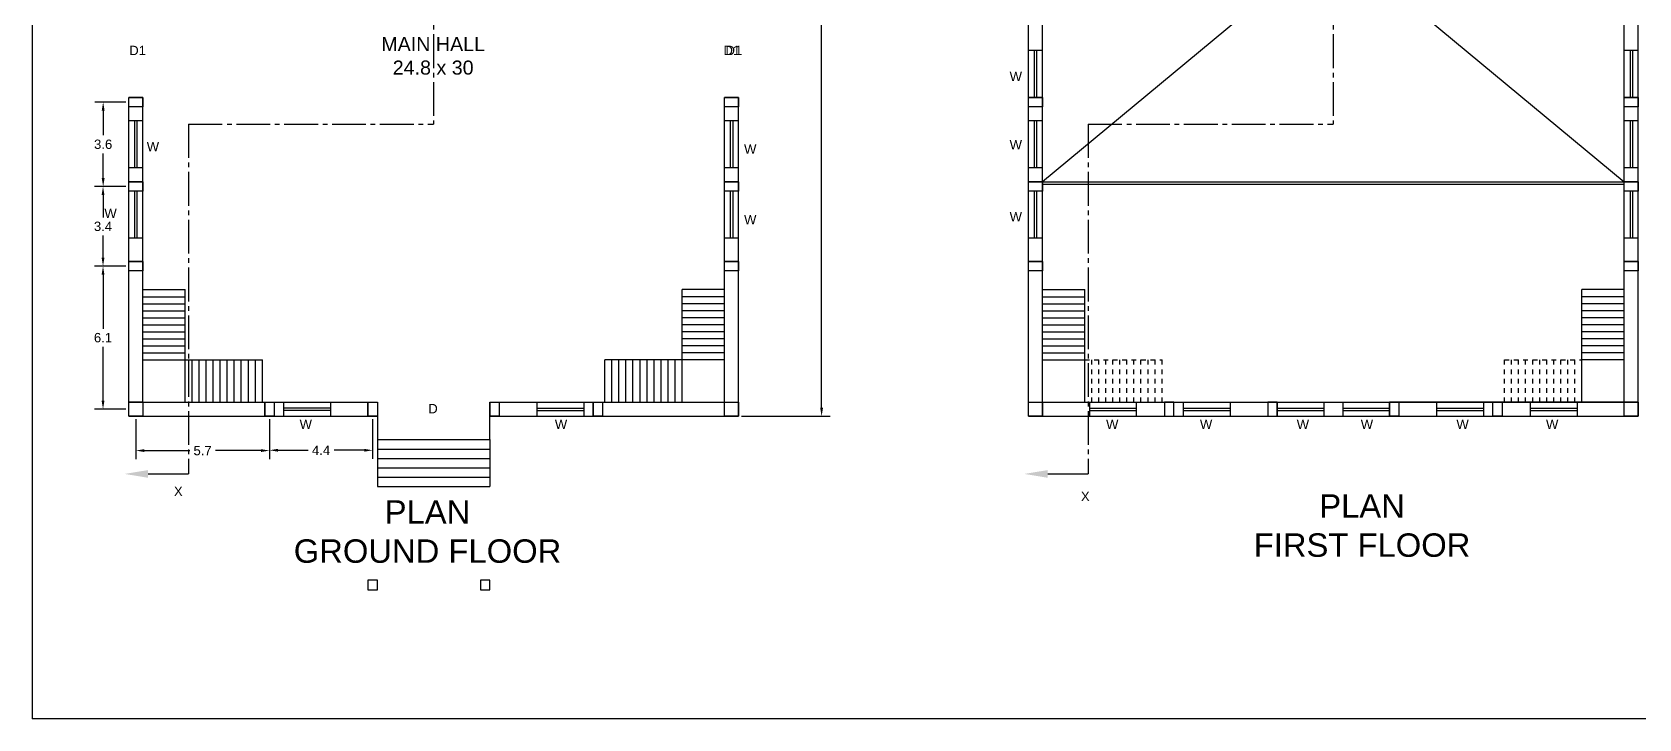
# Model space of a CAD drawing. Header units: centimetres. Extents: x 2.5 to 80.4, y 10.1 to 63.
# Drawn here: x 2.51 to 36.76, y 10.1 to 24.75 of the extents above; entities that cross this region are included whole.
import ezdxf
from ezdxf import colors
from ezdxf.entities.mleader import LeaderData, LeaderLine
from ezdxf.math import Vec2, Vec3

# ---------------------------------------------------------------- set-up
doc = ezdxf.new("R2010")
doc.units = ezdxf.units.CM
doc.linetypes.add('ACAD_ISO02W100', pattern=[15, 12, -3])
doc.linetypes.add('ACAD_ISO04W100', pattern=[30, 24, -3, 0, -3])
doc.styles.add('Annotative', font='arial.ttf')
doc.styles.get("Standard").update_dxf_attribs({"font": 'arial.ttf', "height": 0.2})
doc.dimstyles.get("Standard").update_dxf_attribs({"dimtxt": 0.18, "dimasz": 0.18, "dimexe": 0.18, "dimexo": 0.0625, "dimgap": 0.09, "dimtad": 0, "dimtih": 1, "dimtoh": 1, "dimdec": 4, "dimzin": 0, "dimdsep": 46, "dimtxsty": 'Standard', "dimcen": 0.09, "dimadec": 0, "dimazin": 0, "dimtfac": 1, "dimtdec": 4, "dimtofl": 0, "dimtmove": 0, "dimatfit": 3, "dimfxl": 1, "dimtolj": 1, "dimtzin": 0, "dimarcsym": 0})

# ---------------------------------------------------------------- blocks, each defined once
blk = doc.blocks.new('*D17')
at = {"color": 0, "lineweight": -2, "transparency": 16777216}
for p, q in [((17.628, 44.252), (19.517, 44.252)), ((19.337, 44.072), (19.337, 30.594)), ((19.337, 16.732), (19.337, 30.21)), ((17.628, 16.552), (19.517, 16.552))]:
    blk.add_line(p, q, dxfattribs=at)
at = {"color": 0, "transparency": 16777216}
for points in [[(19.307, 44.072), (19.367, 44.072), (19.337, 44.252)], [(19.307, 16.732), (19.367, 16.732), (19.337, 16.552)]]:
    blk.add_solid(points, dxfattribs=at)
at = {"color": 0, "transparency": 16777216, "insert": (19.337, 30.402), "char_height": 0.2, "attachment_point": 5}
blk.add_mtext('\\A1;54.4', dxfattribs=at)
blk = doc.blocks.new('*D23')
at = {"color": 0, "lineweight": -2, "transparency": 16777216}
for p, q in [((4.503, 19.752), (3.838, 19.752)), ((4.018, 19.572), (4.018, 18.419)), ((4.018, 16.882), (4.018, 18.035)), ((4.503, 16.702), (3.838, 16.702))]:
    blk.add_line(p, q, dxfattribs=at)
at = {"color": 0, "transparency": 16777216}
for points in [[(3.988, 19.572), (4.048, 19.572), (4.018, 19.752)], [(3.988, 16.882), (4.048, 16.882), (4.018, 16.702)]]:
    blk.add_solid(points, dxfattribs=at)
at = {"color": 0, "transparency": 16777216, "insert": (4.018, 18.227), "char_height": 0.2, "attachment_point": 5}
blk.add_mtext('\\A1;6.1', dxfattribs=at)
blk = doc.blocks.new('*D24')
at = {"color": 0, "lineweight": -2, "transparency": 16777216}
for p, q in [((4.503, 21.452), (3.838, 21.452)), ((4.018, 21.272), (4.018, 20.794)), ((4.018, 19.932), (4.018, 20.41)), ((4.503, 19.752), (3.838, 19.752))]:
    blk.add_line(p, q, dxfattribs=at)
at = {"color": 0, "transparency": 16777216}
for points in [[(3.988, 21.272), (4.048, 21.272), (4.018, 21.452)], [(3.988, 19.932), (4.048, 19.932), (4.018, 19.752)]]:
    blk.add_solid(points, dxfattribs=at)
at = {"color": 0, "transparency": 16777216, "insert": (4.018, 20.602), "char_height": 0.2, "attachment_point": 5}
blk.add_mtext('\\A1;3.4', dxfattribs=at)
blk = doc.blocks.new('*D25')
at = {"color": 0, "lineweight": -2, "transparency": 16777216}
for p, q in [((4.503, 23.252), (3.841, 23.252)), ((4.021, 23.072), (4.021, 22.544)), ((4.021, 21.632), (4.021, 22.16)), ((4.503, 21.452), (3.841, 21.452))]:
    blk.add_line(p, q, dxfattribs=at)
at = {"color": 0, "transparency": 16777216}
for points in [[(3.991, 23.072), (4.051, 23.072), (4.021, 23.252)], [(3.991, 21.632), (4.051, 21.632), (4.021, 21.452)]]:
    blk.add_solid(points, dxfattribs=at)
at = {"color": 0, "transparency": 16777216, "insert": (4.021, 22.352), "char_height": 0.2, "attachment_point": 5}
blk.add_mtext('\\A1;3.6', dxfattribs=at)
blk = doc.blocks.new('*D29')
at = {"color": 0, "lineweight": -2, "transparency": 16777216}
for p, q in [((4.716, 16.49), (4.716, 15.639)), ((7.566, 16.49), (7.566, 15.639)), ((4.896, 15.819), (5.869, 15.819)), ((7.386, 15.819), (6.413, 15.819))]:
    blk.add_line(p, q, dxfattribs=at)
at = {"color": 0, "transparency": 16777216}
for points in [[(4.896, 15.849), (4.896, 15.789), (4.716, 15.819)], [(7.386, 15.849), (7.386, 15.789), (7.566, 15.819)]]:
    blk.add_solid(points, dxfattribs=at)
at = {"color": 0, "transparency": 16777216, "insert": (6.141, 15.819), "char_height": 0.2, "attachment_point": 5}
blk.add_mtext('\\A1;5.7', dxfattribs=at)
blk = doc.blocks.new('*D30')
at = {"color": 0, "lineweight": -2, "transparency": 16777216}
for p, q in [((7.566, 16.49), (7.566, 15.646)), ((9.766, 16.49), (9.766, 15.646)), ((7.746, 15.826), (8.39, 15.826)), ((9.586, 15.826), (8.942, 15.826))]:
    blk.add_line(p, q, dxfattribs=at)
at = {"color": 0, "transparency": 16777216}
for points in [[(7.746, 15.856), (7.746, 15.796), (7.566, 15.826)], [(9.586, 15.856), (9.586, 15.796), (9.766, 15.826)]]:
    blk.add_solid(points, dxfattribs=at)
at = {"color": 0, "transparency": 16777216, "insert": (8.666, 15.826), "char_height": 0.2, "attachment_point": 5}
blk.add_mtext('\\A1;4.4', dxfattribs=at)

msp = doc.modelspace()

# ---------------------------------------------------------------- linework, layer by layer
for p, q in [((2.50677, 62.99588), (2.50677, 10.09588)), ((24.04536, 31.8521), (36.44536, 21.5521)), ((36.44536, 31.8521), (24.04536, 21.5521)), ((23.74536, 16.5521), (23.74536, 25.3521)), ((24.04536, 16.5521), (24.04536, 25.3521)), ((36.44536, 16.5521), (36.44536, 25.3521)), ((36.74536, 16.5521), (36.74536, 25.3521)), ((24.04536, 24.3521), (23.74536, 24.3521)), ((23.87036, 24.3521), (23.87036, 23.3521)), ((23.92036, 24.3521), (23.92036, 23.3521)), ((36.74536, 24.3521), (36.44536, 24.3521)), ((36.57036, 24.3521), (36.57036, 23.3521)), ((36.62036, 24.3521), (36.62036, 23.3521)), ((4.56596, 16.5521), (4.56596, 23.3521)), ((4.86596, 23.3521), (4.56596, 23.3521)), ((4.86596, 16.8521), (4.86596, 23.3521)), ((17.26596, 16.5521), (17.26596, 23.3521)), ((17.56596, 23.3521), (17.26596, 23.3521)), ((17.56596, 16.5521), (17.56596, 23.3521)), ((24.04536, 23.3521), (23.74536, 23.3521)), ((36.74536, 23.3521), (36.44536, 23.3521)), ((4.86596, 23.1521), (4.56596, 23.1521)), ((17.56596, 23.1521), (17.26596, 23.1521)), ((24.04536, 23.1521), (23.74536, 23.1521)), ((36.74536, 23.1521), (36.44536, 23.1521)), ((4.86596, 22.8521), (4.56596, 22.8521)), ((4.69096, 22.8521), (4.69096, 21.8521)), ((4.74096, 22.8521), (4.74096, 21.8521)), ((17.56596, 22.8521), (17.26596, 22.8521)), ((17.39096, 22.8521), (17.39096, 21.8521)), ((17.44096, 22.8521), (17.44096, 21.8521)), ((24.04536, 22.8521), (23.74536, 22.8521)), ((23.87036, 22.8521), (23.87036, 21.8521)), ((23.92036, 22.8521), (23.92036, 21.8521)), ((36.74536, 22.8521), (36.44536, 22.8521)), ((36.57036, 22.8521), (36.57036, 21.8521)), ((36.62036, 22.8521), (36.62036, 21.8521)), ((4.86596, 21.8521), (4.56596, 21.8521)), ((17.56596, 21.8521), (17.26596, 21.8521)), ((24.04536, 21.8521), (23.74536, 21.8521)), ((36.74536, 21.8521), (36.44536, 21.8521)), ((4.86596, 21.5521), (4.56596, 21.5521)), ((4.86596, 21.3521), (4.56596, 21.3521)), ((4.69096, 21.3521), (4.69096, 20.3521)), ((4.74096, 21.3521), (4.74096, 20.3521)), ((17.56596, 21.5521), (17.26596, 21.5521)), ((17.56596, 21.3521), (17.26596, 21.3521)), ((17.39096, 21.3521), (17.39096, 20.3521)), ((17.44096, 21.3521), (17.44096, 20.3521)), ((24.04536, 21.5521), (23.74536, 21.5521)), ((24.04536, 21.3521), (23.74536, 21.3521)), ((23.87036, 21.3521), (23.87036, 20.3521)), ((23.92036, 21.3521), (23.92036, 20.3521)), ((24.04536, 21.5521), (36.44536, 21.5521)), ((24.04536, 21.5021), (36.44536, 21.5021)), ((36.74536, 21.5521), (36.44536, 21.5521)), ((36.74536, 21.3521), (36.44536, 21.3521)), ((36.57036, 21.3521), (36.57036, 20.3521)), ((36.62036, 21.3521), (36.62036, 20.3521)), ((4.86596, 20.3521), (4.56596, 20.3521)), ((17.56596, 20.3521), (17.26596, 20.3521)), ((24.04536, 20.3521), (23.74536, 20.3521)), ((36.74536, 20.3521), (36.44536, 20.3521)), ((4.86596, 19.8521), (4.56596, 19.8521)), ((4.86596, 19.6521), (4.56596, 19.6521)), ((17.56596, 19.8521), (17.26596, 19.8521)), ((17.56596, 19.6521), (17.26596, 19.6521)), ((24.04536, 19.8521), (23.74536, 19.8521)), ((24.04536, 19.6521), (23.74536, 19.6521)), ((36.74536, 19.8521), (36.44536, 19.8521)), ((36.74536, 19.6521), (36.44536, 19.6521)), ((4.86596, 19.2521), (5.76596, 19.2521)), ((5.76596, 16.8521), (5.76596, 19.2521)), ((16.36596, 16.8521), (16.36596, 19.2521)), ((17.26596, 19.2521), (16.36596, 19.2521)), ((24.04536, 19.2521), (24.94536, 19.2521)), ((24.94536, 16.8521), (24.94536, 19.2521)), ((35.54536, 16.8521), (35.54536, 19.2521)), ((36.44536, 19.2521), (35.54536, 19.2521)), ((4.86596, 19.1021), (5.76596, 19.1021)), ((4.86596, 18.9521), (5.76596, 18.9521)), ((17.26596, 19.1021), (16.36596, 19.1021)), ((17.26596, 18.9521), (16.36596, 18.9521)), ((24.04536, 19.1021), (24.94536, 19.1021)), ((24.04536, 18.9521), (24.94536, 18.9521)), ((36.44536, 19.1021), (35.54536, 19.1021)), ((36.44536, 18.9521), (35.54536, 18.9521)), ((4.86596, 18.8021), (5.76596, 18.8021)), ((4.86596, 18.6521), (5.76596, 18.6521)), ((4.86596, 18.5021), (5.76596, 18.5021)), ((17.26596, 18.8021), (16.36596, 18.8021)), ((17.26596, 18.6521), (16.36596, 18.6521)), ((17.26596, 18.5021), (16.36596, 18.5021)), ((24.04536, 18.8021), (24.94536, 18.8021)), ((24.04536, 18.6521), (24.94536, 18.6521)), ((24.04536, 18.5021), (24.94536, 18.5021)), ((36.44536, 18.8021), (35.54536, 18.8021)), ((36.44536, 18.6521), (35.54536, 18.6521)), ((36.44536, 18.5021), (35.54536, 18.5021)), ((4.86596, 18.3521), (5.76596, 18.3521)), ((4.86596, 18.2021), (5.76596, 18.2021)), ((17.26596, 18.3521), (16.36596, 18.3521)), ((17.26596, 18.2021), (16.36596, 18.2021)), ((24.04536, 18.3521), (24.94536, 18.3521)), ((24.04536, 18.2021), (24.94536, 18.2021)), ((36.44536, 18.3521), (35.54536, 18.3521)), ((36.44536, 18.2021), (35.54536, 18.2021)), ((4.86596, 18.0521), (5.76596, 18.0521)), ((4.86596, 17.9021), (5.76596, 17.9021)), ((17.26596, 18.0521), (16.36596, 18.0521)), ((17.26596, 17.9021), (16.36596, 17.9021)), ((24.04536, 18.0521), (24.94536, 18.0521)), ((24.04536, 17.9021), (24.94536, 17.9021)), ((36.44536, 18.0521), (35.54536, 18.0521)), ((36.44536, 17.9021), (35.54536, 17.9021)), ((4.86596, 17.7521), (7.41596, 17.7521)), ((5.84096, 17.7521), (5.84096, 17.52794)), ((5.91596, 16.8521), (5.91596, 17.7521)), ((6.06596, 16.8521), (6.06596, 17.7521)), ((6.21596, 16.8521), (6.21596, 17.7521)), ((6.36596, 16.8521), (6.36596, 17.7521)), ((6.51596, 16.8521), (6.51596, 17.7521)), ((6.66596, 16.8521), (6.66596, 17.7521)), ((6.81596, 16.8521), (6.81596, 17.7521)), ((6.96596, 16.8521), (6.96596, 17.7521)), ((7.11596, 16.8521), (7.11596, 17.7521)), ((7.26596, 16.8521), (7.26596, 17.7521)), ((7.41596, 16.8521), (7.41596, 17.7521)), ((17.26596, 17.7521), (14.71596, 17.7521)), ((14.71596, 16.8521), (14.71596, 17.7521)), ((14.86596, 16.8521), (14.86596, 17.7521)), ((15.01596, 16.8521), (15.01596, 17.7521)), ((15.16596, 16.8521), (15.16596, 17.7521)), ((15.31596, 16.8521), (15.31596, 17.7521)), ((15.46596, 16.8521), (15.46596, 17.7521)), ((15.61596, 16.8521), (15.61596, 17.7521)), ((15.76596, 16.8521), (15.76596, 17.7521)), ((15.91596, 16.8521), (15.91596, 17.7521)), ((16.06596, 16.8521), (16.06596, 17.7521)), ((16.21596, 16.8521), (16.21596, 17.7521)), ((24.04536, 17.7521), (24.94536, 17.7521)), ((36.44536, 17.7521), (35.54536, 17.7521)), ((4.86596, 16.8521), (4.56596, 16.8521)), ((4.86596, 16.8521), (9.86596, 16.8521)), ((4.86596, 16.8521), (4.86596, 16.5521)), ((7.46596, 16.8521), (7.46596, 16.5521)), ((7.66596, 16.8521), (7.66596, 16.5521)), ((7.86596, 16.8521), (7.86596, 16.5521)), ((8.86596, 16.8521), (8.86596, 16.5521)), ((9.66596, 16.8521), (9.66596, 16.5521)), ((9.86596, 16.8521), (9.86596, 16.5521)), ((9.86596, 16.8521), (9.86596, 16.5521)), ((12.26596, 16.8521), (12.26596, 16.5521)), ((12.26596, 16.8521), (17.26596, 16.8521)), ((12.46596, 16.8521), (12.46596, 16.5521)), ((13.26596, 16.8521), (13.26596, 16.5521)), ((14.26596, 16.8521), (14.26596, 16.5521)), ((14.46596, 16.8521), (14.46596, 16.5521)), ((14.66596, 16.8521), (14.66596, 16.5521)), ((23.74536, 16.8521), (31.44536, 16.8521)), ((25.04536, 16.8521), (25.04536, 16.5521)), ((26.04536, 16.8521), (26.04536, 16.5521)), ((27.04536, 16.8521), (27.04536, 16.5521)), ((28.04536, 16.8521), (28.04536, 16.5521)), ((29.04536, 16.8521), (29.04536, 16.5521)), ((29.04536, 16.8521), (29.04536, 16.5521)), ((30.04536, 16.8521), (30.04536, 16.5521)), ((30.44536, 16.8521), (30.44536, 16.5521)), ((31.44536, 16.8521), (36.44536, 16.8521)), ((36.74536, 16.8521), (31.44536, 16.8521)), ((31.44536, 16.8521), (31.44536, 16.5521)), ((32.44536, 16.8521), (32.44536, 16.5521)), ((33.44536, 16.8521), (33.44536, 16.5521)), ((34.44536, 16.8521), (34.44536, 16.5521)), ((35.44536, 16.8521), (35.44536, 16.5521)), ((4.56596, 16.5521), (9.86596, 16.5521)), ((8.86596, 16.7271), (7.86596, 16.7271)), ((8.86596, 16.6771), (7.86596, 16.6771)), ((9.86596, 16.5521), (9.86596, 16.0521)), ((12.26473, 16.0521), (12.26473, 16.5521)), ((12.26596, 16.5521), (17.56596, 16.5521)), ((13.26596, 16.7271), (14.26596, 16.7271)), ((13.26596, 16.6771), (14.26596, 16.6771)), ((23.74536, 16.5521), (31.44536, 16.5521)), ((25.04536, 16.7271), (26.04536, 16.7271)), ((25.04536, 16.6771), (26.04536, 16.6771)), ((27.04536, 16.7271), (28.04536, 16.7271)), ((27.04536, 16.6771), (28.04536, 16.6771)), ((29.04536, 16.7271), (30.04536, 16.7271)), ((29.04536, 16.6771), (30.04536, 16.6771)), ((30.44536, 16.7271), (31.44536, 16.7271)), ((30.44536, 16.6771), (31.44536, 16.6771)), ((31.44536, 16.5521), (36.74536, 16.5521)), ((32.44536, 16.7271), (33.44536, 16.7271)), ((32.44536, 16.6771), (33.44536, 16.6771)), ((34.44536, 16.7271), (35.44536, 16.7271)), ((34.44536, 16.6771), (35.44536, 16.6771)), ((9.86596, 16.0521), (12.26473, 16.0521)), ((9.86596, 16.0521), (9.86596, 15.0521)), ((9.86596, 15.8521), (12.26473, 15.8521)), ((12.26473, 16.0521), (12.26473, 15.0521)), ((9.86596, 15.6521), (12.26473, 15.6521)), ((9.86596, 15.4521), (12.26473, 15.4521)), ((9.86596, 15.2521), (12.26473, 15.2521)), ((9.86596, 15.0521), (12.26473, 15.0521)), ((80.40677, 10.09588), (2.50677, 10.09588))]:
    msp.add_line(p, q)
at = {"linetype": 'ACAD_ISO04W100', "ltscale": 0.03}
for p, q in [((11.06596, 32.85992), (11.06596, 22.78277)), ((30.24536, 32.85992), (30.24536, 22.78277)), ((5.84096, 22.78277), (5.84096, 15.32117)), ((5.84096, 22.78277), (11.06596, 22.78277)), ((25.02036, 22.78277), (25.02036, 15.32117)), ((25.02036, 22.78277), (30.24536, 22.78277))]:
    msp.add_line(p, q, dxfattribs=at)
at = {"linetype": 'ACAD_ISO02W100', "ltscale": 0.005}
for p, q in [((24.94536, 17.7521), (26.59536, 17.7521)), ((25.09536, 16.8521), (25.09536, 17.7521)), ((25.24536, 16.8521), (25.24536, 17.7521)), ((25.39536, 16.8521), (25.39536, 17.7521)), ((25.54536, 16.8521), (25.54536, 17.7521)), ((25.69536, 16.8521), (25.69536, 17.7521)), ((25.84536, 16.8521), (25.84536, 17.7521)), ((25.99536, 16.8521), (25.99536, 17.7521)), ((26.14536, 16.8521), (26.14536, 17.7521)), ((26.29536, 16.8521), (26.29536, 17.7521)), ((26.44536, 16.8521), (26.44536, 17.7521)), ((26.59536, 16.8521), (26.59536, 17.7521)), ((33.89536, 16.8521), (33.89536, 17.7521)), ((33.89536, 17.7521), (35.54536, 17.7521)), ((34.04536, 16.8521), (34.04536, 17.7521)), ((34.19536, 16.8521), (34.19536, 17.7521)), ((34.34536, 16.8521), (34.34536, 17.7521)), ((34.49536, 16.8521), (34.49536, 17.7521)), ((34.64536, 16.8521), (34.64536, 17.7521)), ((34.79536, 16.8521), (34.79536, 17.7521)), ((34.94536, 16.8521), (34.94536, 17.7521)), ((35.09536, 16.8521), (35.09536, 17.7521)), ((35.24536, 16.8521), (35.24536, 17.7521)), ((35.39536, 16.8521), (35.39536, 17.7521))]:
    msp.add_line(p, q, dxfattribs=at)
at = {"color": 1}
for p, q in [((26.64536, 16.8521), (26.64536, 16.5521)), ((26.84536, 16.8521), (26.64536, 16.8521)), ((26.84536, 16.5521), (26.84536, 16.8521)), ((33.64536, 16.5521), (33.64536, 16.8521)), ((33.64536, 16.8521), (33.84536, 16.8521)), ((33.84536, 16.8521), (33.84536, 16.5521)), ((26.64536, 16.5521), (26.84536, 16.5521)), ((33.84536, 16.5521), (33.64536, 16.5521)), ((9.86596, 13.0521), (9.66596, 13.0521)), ((9.66596, 13.0521), (9.66596, 12.8521)), ((9.86764, 12.8521), (9.86764, 13.0521)), ((12.26305, 13.0521), (12.06305, 13.0521)), ((12.06305, 13.0521), (12.06305, 12.8521)), ((12.26473, 12.8521), (12.26473, 13.0521)), ((9.66596, 12.8521), (9.86764, 12.8521)), ((12.06305, 12.8521), (12.26473, 12.8521))]:
    msp.add_line(p, q, dxfattribs=at)
for points in [[(4.56596, 23.3521), (4.86596, 23.3521), (4.86596, 23.1521), (4.56596, 23.1521)], [(17.26596, 23.3521), (17.56596, 23.3521), (17.56596, 23.1521), (17.26596, 23.1521)], [(23.74536, 23.3521), (24.04536, 23.3521), (24.04536, 23.1521), (23.74536, 23.1521)], [(36.44536, 23.3521), (36.74536, 23.3521), (36.74536, 23.1521), (36.44536, 23.1521)], [(4.56596, 21.5521), (4.86596, 21.5521), (4.86596, 21.3521), (4.56596, 21.3521)], [(17.26596, 21.5521), (17.56596, 21.5521), (17.56596, 21.3521), (17.26596, 21.3521)], [(23.74536, 21.5521), (24.04536, 21.5521), (24.04536, 21.3521), (23.74536, 21.3521)], [(36.44536, 21.5521), (36.74536, 21.5521), (36.74536, 21.3521), (36.44536, 21.3521)], [(4.56596, 19.8521), (4.86596, 19.8521), (4.86596, 19.6521), (4.56596, 19.6521)], [(17.26596, 19.8521), (17.56596, 19.8521), (17.56596, 19.6521), (17.26596, 19.6521)], [(23.74536, 19.8521), (24.04536, 19.8521), (24.04536, 19.6521), (23.74536, 19.6521)], [(36.44536, 19.8521), (36.74536, 19.8521), (36.74536, 19.6521), (36.44536, 19.6521)], [(4.56596, 16.8521), (4.86596, 16.8521), (4.86596, 16.5521), (4.56596, 16.5521)], [(7.46596, 16.8521), (7.66596, 16.8521), (7.66596, 16.5521), (7.46596, 16.5521)], [(9.66596, 16.8521), (9.86596, 16.8521), (9.86596, 16.5521), (9.66596, 16.5521)], [(12.26596, 16.8521), (12.46596, 16.8521), (12.46596, 16.5521), (12.26596, 16.5521)], [(14.46596, 16.8521), (14.66596, 16.8521), (14.66596, 16.5521), (14.46596, 16.5521)], [(17.26596, 16.8521), (17.56596, 16.8521), (17.56596, 16.5521), (17.26596, 16.5521)], [(23.74536, 16.8521), (24.04536, 16.8521), (24.04536, 16.5521), (23.74536, 16.5521)], [(29.04536, 16.8521), (28.84702, 16.8521), (28.84702, 16.5521), (29.04536, 16.5521)], [(31.44536, 16.8521), (31.64371, 16.8521), (31.64371, 16.5521), (31.44536, 16.5521)], [(36.44536, 16.8521), (36.74536, 16.8521), (36.74536, 16.5521), (36.44536, 16.5521)]]:
    msp.add_lwpolyline(points, close=True, dxfattribs=at)

# ---------------------------------------------------------------- texts
at = {"attachment_point": 1}
for s, width, heights, insert, char_height in [('D1', 0.3383107, [0.11011], (4.57693, 24.4546), 0.2), ('\\pxqc;MAIN HALL\\P24.8 x 30', 2.9084628, [0], (9.60183, 24.63952), 0.3), ('D1', 0.3383107, [0.11011], (17.24399, 24.4546), 0.2), ('D1', 0.3383107, [0.11011], (17.28766, 24.4546), 0.2), ('W', 0.3383107, [0.11011], (23.34513, 23.89964), 0.2), ('W', 0.3383107, [0.11011], (4.9499, 22.40404), 0.2), ('W', 0.3383107, [0.11011], (17.68387, 22.35037), 0.2), ('W', 0.3383107, [0.11011], (23.34513, 22.44229), 0.2), ('W', 0.3383107, [0.11011], (4.04681, 20.9795), 0.2), ('W', 0.3383107, [0.11011], (23.34513, 20.90854), 0.2), ('W', 0.3383107, [0.11011], (17.68387, 20.84531), 0.2), ('D', 0.3383107, [0.11011], (10.95132, 16.81342), 0.2), ('W', 0.3383107, [0.11011], (8.20874, 16.47935), 0.2), ('W', 0.3383107, [0.11011], (13.65026, 16.47935), 0.2), ('W', 0.3383107, [0.11011], (25.40095, 16.47935), 0.2), ('W', 0.3383107, [0.11011], (27.40192, 16.47935), 0.2), ('W', 0.3383107, [0.11011], (29.46514, 16.47935), 0.2), ('W', 0.3383107, [0.11011], (30.83018, 16.47935), 0.2), ('W', 0.3383107, [0.11011], (32.86953, 16.47935), 0.2), ('W', 0.3383107, [0.11011], (34.77949, 16.47935), 0.2), ('X', 0.4264195, [0], (5.52984, 15.04991), 0.2), ('X', 0.4264195, [0], (24.86471, 14.94101), 0.2)]:
    msp.add_mtext_dynamic_manual_height_columns(s, width=width, gutter_width=12.5, heights=heights, dxfattribs=dict(at, insert=insert, char_height=char_height))
at = {"char_height": 0.5, "attachment_point": 1, "style": 'Annotative'}
for s, insert, width in [('\\pxqc;PLAN \\PGROUND FLOOR', (7.34483, 14.75923), 7.1814157), ('\\pxqc;PLAN \\PFIRST FLOOR', (26.99119, 14.88666), 7.7340165)]:
    msp.add_mtext(s, dxfattribs=dict(at, insert=insert, width=width))

# ---------------------------------------------------------------- dimensions: what is measured, and where the dimension line sits
for base, p1, p2, text, picture, middle in [((19.33731, 44.2521), (17.56596, 16.5521), (17.56596, 44.2521), '54.4', '*D17', (19.33731, 30.4021)), ((4.02085, 23.2521), (4.56596, 21.4521), (4.56596, 23.2521), '3.6', '*D25', (4.02085, 22.3521)), ((4.01823, 21.4521), (4.56596, 19.7521), (4.56596, 21.4521), '3.4', '*D24', (4.01823, 20.6021)), ((4.01818, 19.7521), (4.56596, 16.7021), (4.56596, 19.7521), '6.1', '*D23', (4.01818, 18.2271))]:
    dim = msp.add_linear_dim(base=base, p1=p1, p2=p2, angle=90, text=text, dimstyle='Standard')
    dim.commit()
    dim.dimension.update_dxf_attribs({"geometry": picture, "text_midpoint": middle})
for base, p1, p2, text, picture, middle in [((7.56596, 15.81865), (4.71596, 16.5521), (7.56596, 16.5521), '5.7', '*D29', (6.14096, 15.81865)), ((9.76596, 15.82569), (7.56596, 16.5521), (9.76596, 16.5521), '4.4', '*D30', (8.66596, 15.82569))]:
    dim = msp.add_linear_dim(base=base, p1=p1, p2=p2, text=text, dimstyle='Standard')
    dim.commit()
    dim.dimension.update_dxf_attribs({"geometry": picture, "text_midpoint": middle})

# ---------------------------------------------------------------- leaders
ml = msp.add_multileader_mtext('Standard')
ml.set_content('', color=256)
ml.set_leader_properties()
ml.build(insert=Vec2(0, 0))
ml.multileader.update_dxf_attribs({"dogleg_length": 0.0005, "arrow_head_size": 0.5})
ctx = ml.context
ctx.base_point, ctx.arrow_head_size, ctx.plane_origin = Vec3(5.84096, 15.32117), 0.5, Vec3(4.47909, 15.32117)
notes = []
notes.append((ctx, [(0, (1, 1, 0), (5.84046, 15.32117), (1, 0), 0.0005, [(0, [(4.47909, 15.32117)], 0, [])])]))
ctx.mtext.insert, ctx.mtext.flow_direction = Vec3(7.84096, 17.32117), 5
ml = msp.add_multileader_mtext('Standard')
ml.set_content('', color=256)
ml.set_leader_properties()
ml.build(insert=Vec2(0, 0))
ml.multileader.update_dxf_attribs({"dogleg_length": 0.0005, "arrow_head_size": 0.5})
ctx = ml.context
ctx.base_point, ctx.arrow_head_size, ctx.plane_origin = Vec3(25.02086, 15.32117), 0.5, Vec3(23.659, 15.32117)
notes.append((ctx, [(0, (1, 1, 0), (25.02036, 15.32117), (1, 0), 0.0005, [(0, [(23.659, 15.32117)], 0, [])])]))
ctx.mtext.insert, ctx.mtext.flow_direction = Vec3(27.02086, 17.32117), 5
for ctx, leaders in notes:
    for number, flags, end, landing, length, lines in leaders:
        leader = LeaderData()
        leader.index, (leader.has_last_leader_line, leader.has_dogleg_vector, leader.attachment_direction) = number, flags
        leader.last_leader_point, leader.dogleg_vector, leader.dogleg_length = Vec3(end), Vec3(landing), length
        for number, points, colour, breaks in lines:
            line = LeaderLine()
            line.index, line.vertices, line.color, line.breaks = number, Vec3.list(points), colors.encode_raw_color(colour), breaks
            leader.lines.append(line)
        ctx.leaders.append(leader)

doc.saveas('drawing.dxf')
